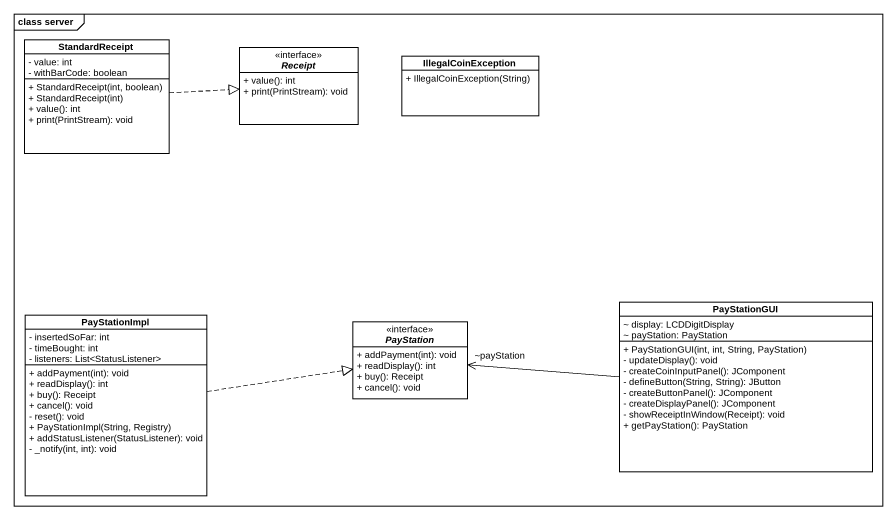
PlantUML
@startuml
mainframe class server
hide circle
hide empty members
skinparam classAttributeIconSize 0
class StandardReceipt {
  - value: int
  - withBarCode: boolean
  + StandardReceipt(int, boolean)
  + StandardReceipt(int)
  + value(): int
  + print(PrintStream): void
}
interface Receipt <<interface>> {
  + value(): int
  + print(PrintStream): void
}
class IllegalCoinException {
  + IllegalCoinException(String)
}
class PayStationGUI {
  ~ display: LCDDigitDisplay
  ~ payStation: PayStation
  + PayStationGUI(int, int, String, PayStation)
  - updateDisplay(): void
  - createCoinInputPanel(): JComponent
  - defineButton(String, String): JButton
  - createButtonPanel(): JComponent
  - createDisplayPanel(): JComponent
  - showReceiptInWindow(Receipt): void
  + getPayStation(): PayStation
}
class PayStationImpl {
  - insertedSoFar: int
  - timeBought: int
  - listeners: List<StatusListener>
  + addPayment(int): void
  + readDisplay(): int
  + buy(): Receipt
  + cancel(): void
  - reset(): void
  + PayStationImpl(String, Registry)
  + addStatusListener(StatusListener): void
  - _notify(int, int): void
}
interface PayStation <<interface>> {
  + addPayment(int): void
  + readDisplay(): int
  + buy(): Receipt
  + cancel(): void
}
StandardReceipt .right.|> Receipt
PayStationGUI -left-> "~payStation" PayStation
PayStationImpl .right.|> PayStation
@enduml
